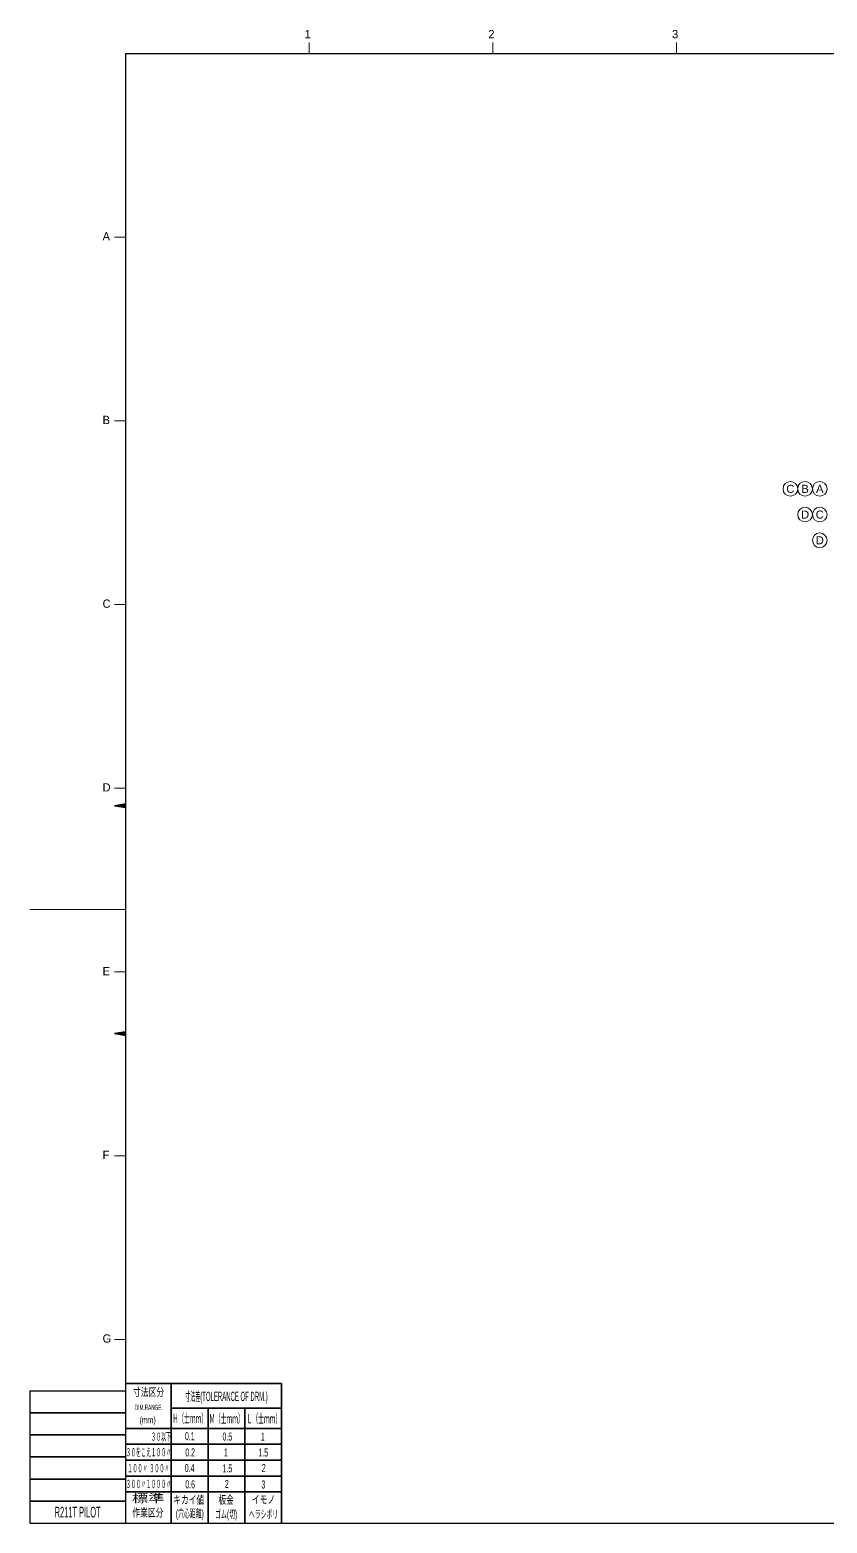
# Model space of a CAD drawing. Header units: millimetres. Extents: x 7 to 587, y 2 to 418.
# Drawn here: x 7 to 224, y 10 to 416.4 of the extents above; entities that cross this region are included whole.
import ezdxf
from ezdxf.enums import TextEntityAlignment as Align

# ---------------------------------------------------------------- set-up
doc = ezdxf.new("R2010")
doc.units = ezdxf.units.MM
doc.layers.add('GR1_05', color=7, linetype='Continuous')
doc.layers.add('図面枠C7M', color=7, linetype='Continuous')
doc.styles.add('HG丸ｺﾞｼｯｸM-PRO', font='')
doc.styles.get('HG丸ｺﾞｼｯｸM-PRO').set_extended_font_data('HG丸ｺﾞｼｯｸM-PRO')

# ---------------------------------------------------------------- blocks, each defined once
blk = doc.blocks.new('BLKF024')
at = {"layer": '図面枠C7M', "color": 3, "linetype": 'Continuous', "lineweight": 35}
for p, q in [((30.067393, 143.236108), (30.09438, 143.263095)), ((30.188706, 143.216), (30.264271, 143.291564)), ((30.310019, 143.195891), (30.434161, 143.320033)), ((30.431331, 143.175782), (30.604052, 143.348503)), ((30.552644, 143.155673), (30.773942, 143.376972)), ((30.673956, 143.135565), (30.943833, 143.405441)), ((30.795269, 143.115456), (31.113723, 143.43391)), ((30.916582, 143.095347), (31.283614, 143.462379)), ((31.037894, 143.075238), (31.453504, 143.490848)), ((31.159207, 143.05513), (31.623395, 143.519317)), ((31.280519, 143.035021), (31.793285, 143.547787)), ((31.401832, 143.014912), (31.963176, 143.576256)), ((31.523145, 142.994803), (32.133066, 143.604725)), ((31.644457, 142.974695), (32.302957, 143.633194)), ((31.76577, 142.954586), (32.472847, 143.661663)), ((31.887082, 142.934477), (32.642738, 143.690132)), ((32.008395, 142.914368), (32.812628, 143.718601)), ((32.129708, 142.894259), (32.982519, 143.747071)), ((32.25102, 142.874151), (33, 143.62313)), ((32.372333, 142.854042), (33, 143.481709)), ((32.493645, 142.833933), (33, 143.340288)), ((32.614958, 142.813824), (33, 143.198866)), ((32.736271, 142.793716), (33, 143.057445)), ((32.857583, 142.773607), (33, 142.916024)), ((32.978896, 142.753498), (33, 142.774602))]:
    blk.add_line(p, q, dxfattribs=at)
blk = doc.blocks.new('BLKF025')
at = {"layer": '図面枠C7M', "color": 3, "linetype": 'Continuous', "lineweight": 35}
for p, q in [((30.067393, 205.236108), (30.09438, 205.263095)), ((30.188706, 205.216), (30.264271, 205.291564)), ((30.310019, 205.195891), (30.434161, 205.320033)), ((30.431331, 205.175782), (30.604052, 205.348503)), ((30.552644, 205.155673), (30.773942, 205.376972)), ((30.673956, 205.135565), (30.943833, 205.405441)), ((30.795269, 205.115456), (31.113723, 205.43391)), ((30.916582, 205.095347), (31.283614, 205.462379)), ((31.037894, 205.075238), (31.453504, 205.490848)), ((31.159207, 205.05513), (31.623395, 205.519317)), ((31.280519, 205.035021), (31.793285, 205.547787)), ((31.401832, 205.014912), (31.963176, 205.576256)), ((31.523145, 204.994803), (32.133066, 205.604725)), ((31.644457, 204.974695), (32.302957, 205.633194)), ((31.76577, 204.954586), (32.472847, 205.661663)), ((31.887082, 204.934477), (32.642738, 205.690132)), ((32.008395, 204.914368), (32.812628, 205.718601)), ((32.129708, 204.894259), (32.982519, 205.747071)), ((32.25102, 204.874151), (33, 205.62313)), ((32.372333, 204.854042), (33, 205.481709)), ((32.493645, 204.833933), (33, 205.340288)), ((32.614958, 204.813824), (33, 205.198866)), ((32.736271, 204.793716), (33, 205.057445)), ((32.857583, 204.773607), (33, 204.916024)), ((32.978896, 204.753498), (33, 204.774602))]:
    blk.add_line(p, q, dxfattribs=at)
blk = doc.blocks.new('BLKF023')
at = {"layer": '図面枠C7M', "color": 4, "linetype": 'Continuous', "lineweight": 13}
for p, q in [((83, 413), (83, 410)), ((133, 413), (133, 410)), ((183, 413), (183, 410)), ((30, 360), (33, 360)), ((30, 310), (33, 310)), ((30, 260), (33, 260)), ((30, 210), (33, 210)), ((7, 177), (33, 177)), ((30, 160), (33, 160)), ((30, 110), (33, 110)), ((30, 60), (33, 60))]:
    blk.add_line(p, q, dxfattribs=at)
at = {"layer": '図面枠C7M', "color": 2, "linetype": 'Continuous', "lineweight": 25}
for p, q in [((33, 410), (587, 410)), ((33, 410), (33, 10)), ((7, 46), (7, 10)), ((7, 46), (33, 46)), ((7, 10), (587, 10))]:
    blk.add_line(p, q, dxfattribs=at)
at = {"layer": '図面枠C7M', "color": 3, "linetype": 'Continuous', "lineweight": 35}
for p, q in [((33, 205.75), (30, 205.25)), ((30, 205.25), (33, 204.75)), ((33, 143.75), (30, 143.25)), ((30, 143.25), (33, 142.75)), ((33, 48), (75.5, 48)), ((45.5, 48), (45.5, 10)), ((75.5, 48), (75.5, 10)), ((45.5, 41.3), (75.5, 41.3)), ((55.5, 41.3), (55.5, 10)), ((65.5, 41.3), (65.5, 10)), ((7, 40), (33, 40)), ((7, 34), (33, 34)), ((33, 35.8), (75.5, 35.8)), ((33, 31.48), (75.5, 31.48)), ((7, 28), (33, 28)), ((33, 27.15), (75.5, 27.15)), ((7, 22), (33, 22)), ((33, 22.82), (75.5, 22.82)), ((33, 18.5), (75.5, 18.5)), ((7, 16), (33, 16))]:
    blk.add_line(p, q, dxfattribs=at)
for name in ['BLKF025', 'BLKF024']:
    blk.add_blockref(name, (0, 0), dxfattribs=at)
at = {"layer": '図面枠C7M', "color": 4, "linetype": 'Continuous', "lineweight": 13, "style": 'HG丸ｺﾞｼｯｸM-PRO'}
for s, width, p in [('1', 1.003994, (81.79, 413.45)), ('2', 1.003994, (131.79, 413.45)), ('3', 1.003994, (181.79, 413.45)), ('A', 1.002405, (26.79, 358.45)), ('B', 1.004704, (26.79, 308.45)), ('D', 1.002334, (26.79, 208.45)), ('E', 1.001589, (26.79, 158.45)), ('F', 0.998986, (26.79, 108.45)), ('G', 1.003714, (26.79, 58.45))]:
    blk.add_text(s, height=2.25, dxfattribs=dict(at, width=width)).set_placement(p, align=Align.BOTTOM_LEFT)
at = {"layer": '図面枠C7M', "color": 3, "linetype": 'Continuous', "lineweight": 35, "style": 'HG丸ｺﾞｼｯｸM-PRO', "width": 1.001214}
blk.add_text('C', height=2.25, dxfattribs=at).set_placement((26.79, 258.45), align=Align.BOTTOM_LEFT)
at = {"layer": '図面枠C7M', "color": 4, "linetype": 'Continuous', "lineweight": 13, "style": 'HG丸ｺﾞｼｯｸM-PRO'}
for s, height, width, p in [('寸法区分', 2.182, 0.692256, (39.31, 43.9)), ('(mm)', 1.818, 0.619256, (39.07, 36.64)), ('標準', 2.182, 1.489301, (39.21, 15)), ('作業区分', 2.182, 0.692256, (39.12, 11.1)), ('(穴心距離)', 2.182, 0.521231, (50.53, 10.86)), ('ゴム(切)', 2.182, 0.521232, (60.43, 10.67)), ('ヘラシボリ', 2.182, 0.521228, (70.61, 10.67))]:
    blk.add_text(s, height=height, dxfattribs=dict(at, width=width)).set_placement(p, align=Align.BOTTOM_CENTER)
for s, height, width, p in [('寸法差(TOLERANCE OF DRM.)', 2.5455, 0.382528, (60.52, 44.5)), ('DIM.RANGE.', 1.455, 0.522543, (39.35, 41.49)), ('Ｈ（士ｍｍ）', 2.545, 0.439786, (50.53, 38.51)), ('Ｍ（士ｍｍ）', 2.545, 0.439786, (60.52, 38.46)), ('Ｌ（士ｍｍ）', 2.545, 0.439786, (70.7, 38.46)), ('３０以下', 2.182, 0.44793, (42.7, 33.52)), ('0.1', 2.182, 0.522424, (50.53, 33.67)), ('0.5', 2.182, 0.522424, (60.76, 33.57)), ('1', 2.18, 0.521199, (70.42, 33.57)), ('３０をこえ１００〃', 2.182, 0.44793, (39.29, 29.27)), ('0.2', 2.182, 0.522424, (50.62, 29.23)), ('1', 2.18, 0.521199, (60.33, 29.23)), ('1.5', 2.182, 0.522424, (70.52, 29.23)), ('１００〃 ３００〃', 2.182, 0.448161, (39.29, 24.93)), ('0.4', 2.182, 0.522424, (50.48, 24.99)), ('1.5', 2.182, 0.522424, (60.76, 24.9)), ('2', 2.18, 0.521199, (70.66, 24.99)), ('３００〃１０００〃', 2.182, 0.44793, (39.29, 20.64)), ('0.6', 2.182, 0.522424, (50.62, 20.56)), ('2', 2.18, 0.521199, (60.62, 20.65)), ('3', 2.18, 0.521199, (70.56, 20.51)), ('キカイ値', 2.182, 0.692256, (50.24, 16.33)), ('板金', 2.182, 0.692256, (60.43, 16.33)), ('イモノ', 2.182, 0.692256, (70.61, 16.42))]:
    blk.add_text(s, height=height, dxfattribs=dict(at, width=width)).set_placement(p, align=Align.MIDDLE_CENTER)
blk = doc.blocks.new('BLKF127')
at = {"layer": 'GR1_05', "color": 4, "linetype": 'Continuous', "lineweight": 13}
blk.add_circle((222, 291.5), 2, dxfattribs=at)
at = {"layer": 'GR1_05', "color": 4, "linetype": 'Continuous', "lineweight": 13, "style": 'HG丸ｺﾞｼｯｸM-PRO', "width": 1.042301}
blk.add_text('A', height=2.18, dxfattribs=at).set_placement((222, 291.5), align=Align.MIDDLE_CENTER)
blk = doc.blocks.new('BLKF132')
at = {"layer": 'GR1_05', "color": 4, "linetype": 'Continuous', "lineweight": 13}
blk.add_circle((218, 291.5), 2, dxfattribs=at)
at = {"layer": 'GR1_05', "color": 4, "linetype": 'Continuous', "lineweight": 13, "style": 'HG丸ｺﾞｼｯｸM-PRO', "width": 1.04272}
blk.add_text('B', height=2.18, dxfattribs=at).set_placement((218, 291.5), align=Align.MIDDLE_CENTER)
blk = doc.blocks.new('BLKF141')
at = {"layer": 'GR1_05', "color": 4, "linetype": 'Continuous', "lineweight": 13}
blk.add_circle((214, 291.5), 2, dxfattribs=at)
at = {"layer": 'GR1_05', "color": 4, "linetype": 'Continuous', "lineweight": 13, "style": 'HG丸ｺﾞｼｯｸM-PRO', "width": 1.042931}
blk.add_text('C', height=2.18, dxfattribs=at).set_placement((214, 291.5), align=Align.MIDDLE_CENTER)
blk = doc.blocks.new('BLKF144')
at = {"layer": 'GR1_05', "color": 4, "linetype": 'Continuous', "lineweight": 13}
blk.add_circle((222, 284.5), 2, dxfattribs=at)
at = {"layer": 'GR1_05', "color": 4, "linetype": 'Continuous', "lineweight": 13, "style": 'HG丸ｺﾞｼｯｸM-PRO', "width": 1.042931}
blk.add_text('C', height=2.18, dxfattribs=at).set_placement((222, 284.5), align=Align.MIDDLE_CENTER)
blk = doc.blocks.new('BLKF147')
at = {"layer": 'GR1_05', "color": 4, "linetype": 'Continuous', "lineweight": 13}
blk.add_circle((222, 277.5), 2, dxfattribs=at)
at = {"layer": 'GR1_05', "color": 4, "linetype": 'Continuous', "lineweight": 13, "style": 'HG丸ｺﾞｼｯｸM-PRO', "width": 1.042833}
blk.add_text('D', height=2.18, dxfattribs=at).set_placement((222, 277.5), align=Align.MIDDLE_CENTER)
blk = doc.blocks.new('BLKF148')
at = {"layer": 'GR1_05', "color": 4, "linetype": 'Continuous', "lineweight": 13}
blk.add_circle((218, 284.5), 2, dxfattribs=at)
at = {"layer": 'GR1_05', "color": 4, "linetype": 'Continuous', "lineweight": 13, "style": 'HG丸ｺﾞｼｯｸM-PRO', "width": 1.042833}
blk.add_text('D', height=2.18, dxfattribs=at).set_placement((218, 284.5), align=Align.MIDDLE_CENTER)

msp = doc.modelspace()

# ---------------------------------------------------------------- block references
at = {"layer": 'GR1_05', "color": 4, "linetype": 'Continuous', "lineweight": 13}
for name in ['BLKF141', 'BLKF132', 'BLKF127', 'BLKF148', 'BLKF144', 'BLKF147']:
    msp.add_blockref(name, (0, 0), dxfattribs=at)
at = {"layer": '図面枠C7M', "color": 4, "linetype": 'Continuous', "lineweight": 13}
msp.add_blockref('BLKF023', (0, 0), dxfattribs=at)

# ---------------------------------------------------------------- texts
at = {"layer": '図面枠C7M', "color": 3, "linetype": 'Continuous', "lineweight": 35, "style": 'HG丸ｺﾞｼｯｸM-PRO', "width": 0.522063}
msp.add_text('R211T PILOT', height=2.9091, dxfattribs=at).set_placement((20, 13), align=Align.MIDDLE_CENTER)

doc.saveas('drawing.dxf')
